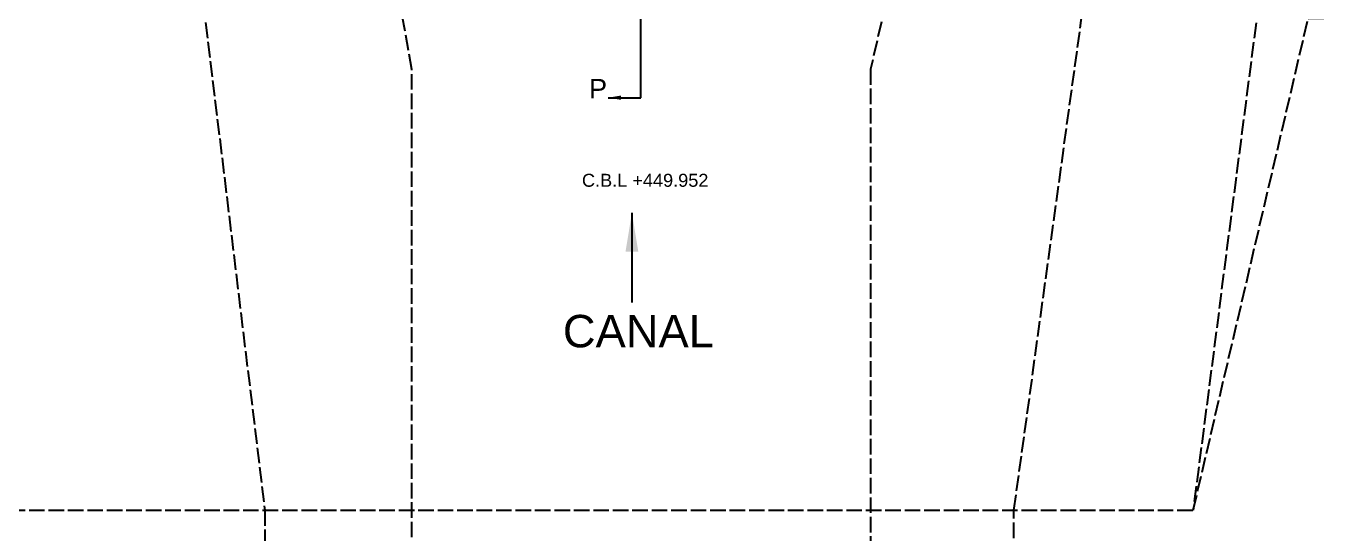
# Model space of a CAD drawing. Header units: millimetres. Extents: x -53232526 to -53209609, y 22137751 to 22152712.
# Drawn here: x -53228600 to -53223579, y 22140949 to 22142905 of the extents above; entities that cross this region are included whole.
import ezdxf

# ---------------------------------------------------------------- set-up
doc = ezdxf.new("R2010")
doc.units = ezdxf.units.MM
doc.header["$MEASUREMENT"] = 0
doc.linetypes.add('ACAD_ISO02W100', pattern=[15, 12, -3])
doc.layers.add('DRAWING', color=2, linetype='Continuous')
doc.layers.add('TEXT', color=7, linetype='Continuous')
doc.styles.get("Standard").update_dxf_attribs({"font": 'arial.ttf', "height": 40})
doc.dimstyles.get("Standard").update_dxf_attribs({"dimtxt": 50, "dimasz": 50, "dimexe": 0.18, "dimexo": 0.0625, "dimgap": 0.09, "dimtad": 0, "dimdec": 0, "dimzin": 0, "dimdsep": 46, "dimtxsty": 'Standard', "dimblk": 'OBLIQUE', "dimcen": 0.09, "dimse1": 1, "dimse2": 1, "dimadec": 0, "dimazin": 0, "dimtfac": 1, "dimtdec": 0, "dimtofl": 0, "dimtmove": 0, "dimatfit": 3, "dimfxl": 1, "dimtolj": 1, "dimtzin": 0, "dimarcsym": 0})

# ---------------------------------------------------------------- blocks, each defined once
blk = doc.blocks.new('_Oblique')
at = {"color": 0, "linetype": 'ByBlock', "lineweight": -2}
blk.add_line((-0.5, -0.5), (0.5, 0.5), dxfattribs=at)

msp = doc.modelspace()

# ---------------------------------------------------------------- linework, layer by layer
at = {"layer": 'DRAWING', "color": 0, "linetype": 'ACAD_ISO02W100', "ltscale": 5}
for points in [[(-53227113.5, 22140185.5), (-53227113.5, 22142738), (-53227175.5, 22143085), (-53227175.5, 22143795), (-53227100, 22144135.5), (-53227100, 22146687.5)], [(-53225271, 22143795), (-53225271, 22143068.5), (-53225345.5, 22142739.5), (-53225345.5, 22140182.5)], [(-53223659.5, 22142934), (-53223831.5, 22143141), (-53224102.5, 22141040)], [(-53227926.5, 22143067.5), (-53227680.5, 22141040), (-53227680.5, 22140185.5)], [(-53224793, 22140182.5), (-53224793, 22141040), (-53224514.5, 22143067.5)], [(-53231878, 22143025.5), (-53229318.5, 22142934), (-53228889, 22141040), (-53224102.5, 22141040), (-53223659.5, 22142934), (-53220928.5, 22143030)]]:
    msp.add_lwpolyline(points, dxfattribs=at)

# ---------------------------------------------------------------- texts
at = {"layer": 'TEXT', "color": 0}
for s, height, p in [('P', 75, (-53226431, 22142626.6)), ('C.B.L +449.952', 50, (-53226458, 22142286.2)), ('CANAL ', 125, (-53226531.6, 22141667.5))]:
    msp.add_text(s, height=height, dxfattribs=at).set_placement(p)

# ---------------------------------------------------------------- leaders
for points, override in [([(-53226357.5, 22142629.5), (-53226231, 22142629.5), (-53226231, 22143191.5)], {"dimgap": 0.09, "dimtad": 0}), ([(-53226265.5, 22142186), (-53226265.5, 22141840)], {"dimasz": 150, "dimgap": 0.09, "dimtad": 0})]:
    msp.add_leader(points, dimstyle='Standard', override=override, dxfattribs=at)

doc.saveas('drawing.dxf')
